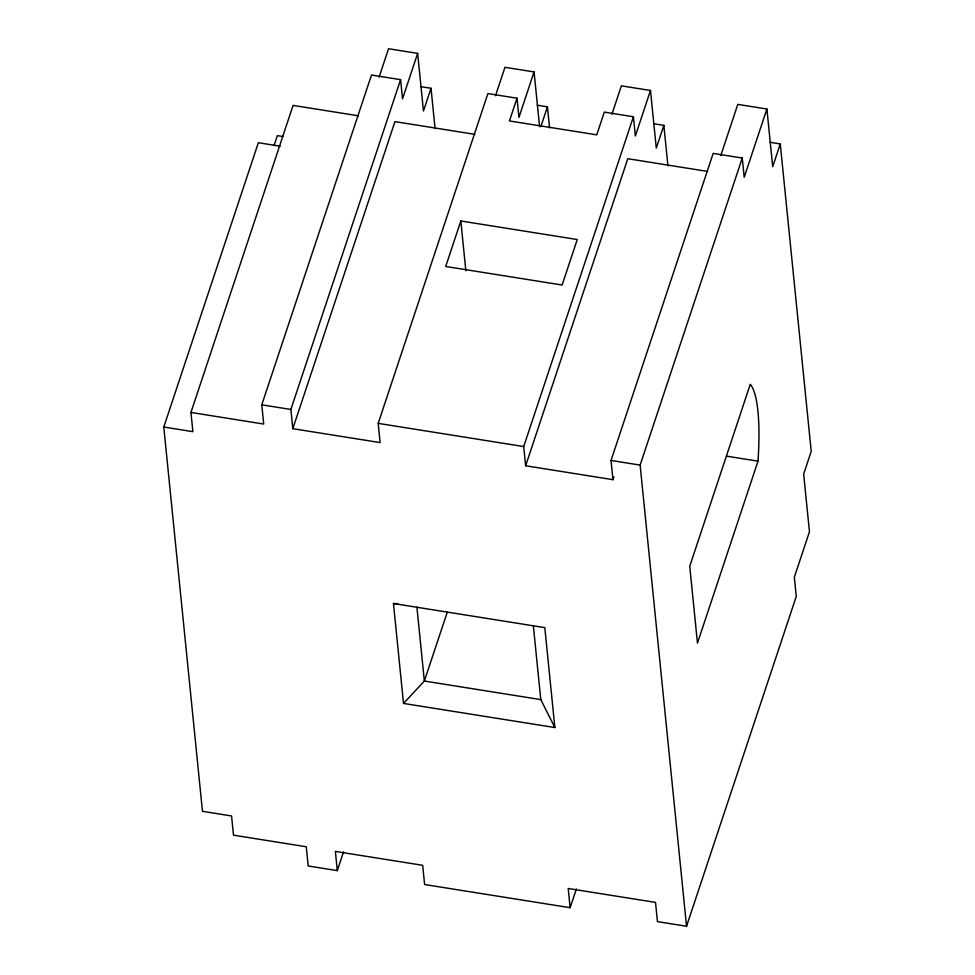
<?xml version="1.0" encoding="UTF-8"?>
<svg xmlns="http://www.w3.org/2000/svg" width="975" height="975" viewBox="0 0 975 975"><rect width="100%" height="100%" fill="white"/><g stroke="black" fill="none" stroke-linecap="round" stroke-linejoin="round"><path stroke-width="1.46" d="M343.529 851.894L337.301 870.614L308.197 865.983L306.26 846.763L233.5 835.173L231.575 815.965L202.471 811.322L163.776 427.038L258.351 142.716L280.178 146.201M274.048 145.604L277.351 135.659L283.177 136.585M163.776 427.038L192.879 431.669L190.942 412.449L293.085 105.398L358.422 115.806M190.942 412.449L263.701 424.04L261.775 404.832L371.487 75.026L400.591 79.657L402.517 98.877L417.653 53.381L388.55 48.75L379.092 77.183M495.507 95.721L504.965 67.299L534.068 71.931L518.932 117.414L517.006 98.207L487.902 93.563L378.19 423.369L380.128 442.589L292.805 428.683L290.879 409.463L400.591 79.657M292.805 428.683L394.96 121.619L474.862 134.355M420.834 86.665L431.023 88.286L423.455 111.028L417.653 53.381M460.834 220.984L445.709 266.48L562.124 285.017L577.249 239.533L460.834 220.984L465.843 270.721M517.006 98.207L509.438 120.949L596.749 134.855L604.317 112.113L633.421 116.744L635.359 135.964L650.483 90.468L621.38 85.837L611.922 114.27M540.82 126.726L547.438 106.823L537.249 105.202M447.232 612.312L424.357 681.05L403.516 703.438L554.86 727.545L544.806 627.632L393.461 603.525L403.516 703.438M613.909 476.787L612.958 479.676L525.647 465.77L523.709 446.55L633.421 116.744M525.647 465.77L627.79 158.706L707.704 171.442M653.664 123.752L663.853 125.373L656.285 148.115L650.483 90.468M612.958 479.676L611.02 460.456L713.164 153.404L742.267 158.035L744.205 177.255L766.898 109.017L737.795 104.386L720.769 155.561M337.301 870.614L335.363 851.407L422.687 865.312L424.612 884.532L570.131 907.701L568.206 888.493L655.517 902.399L657.443 921.619L686.546 926.25L640.124 465.099L742.267 158.035M770.079 142.289L780.268 143.922L772.7 166.664L766.898 109.017M570.131 907.701L576.359 888.981M758.002 461.163L697.466 643.122L689.739 566.268L750.263 384.308A128.066 26.715 -80.9 0 1 758.002 461.163L726.521 456.142M686.546 926.25L796.258 596.444L794.332 577.237L809.457 531.741L803.656 474.094L811.224 451.352L780.268 143.922M393.461 603.525L397.8 603.647M261.775 404.832L290.879 409.463M378.19 423.369L523.709 446.55M611.02 460.456L640.124 465.099M554.86 727.545L540.784 699.599L424.357 681.05L416.922 607.206M663.853 125.373L667.924 165.799M547.438 106.823L549.547 127.786M534.068 71.931L539.577 126.616M533.349 625.743L540.784 699.599M431.023 88.286L435.094 128.712"/></g></svg>
